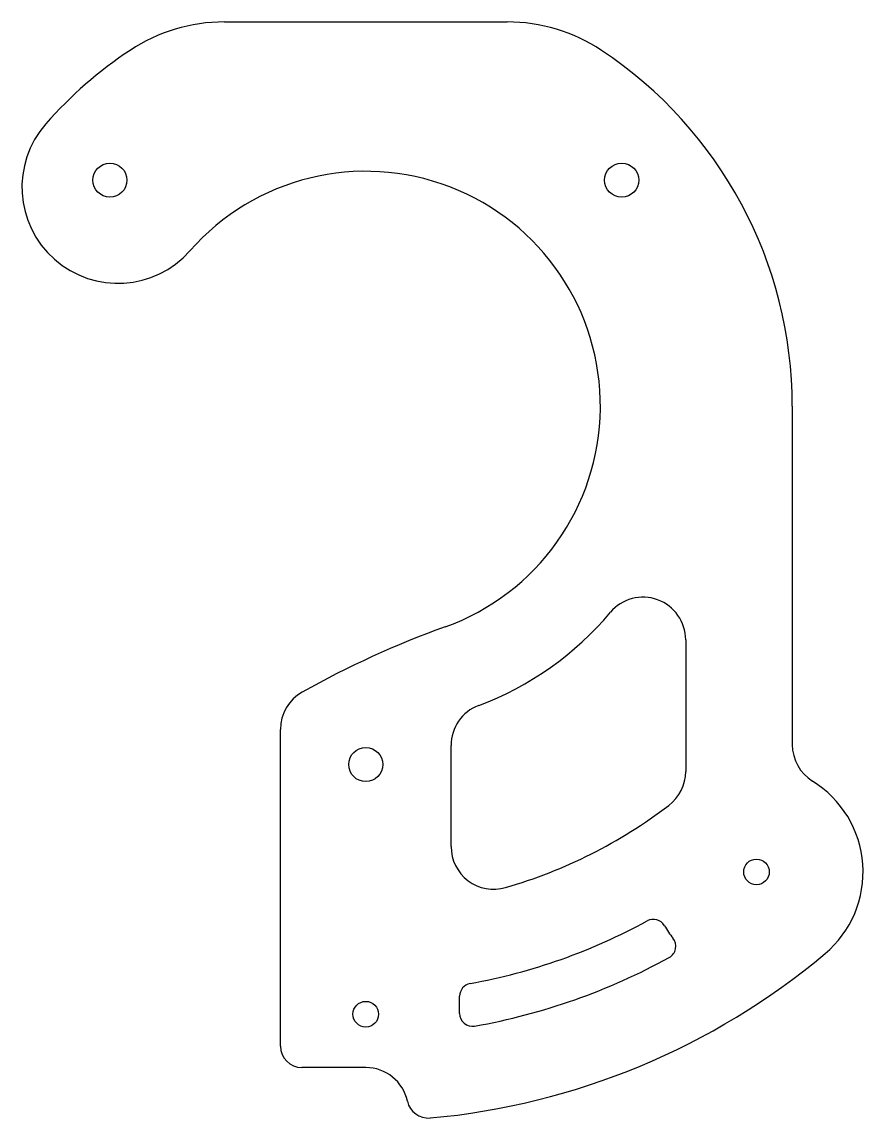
# Model space of a CAD drawing. Header units: millimetres. Extents: x -40 to 58, y -83 to 45.
import ezdxf

# ---------------------------------------------------------------- set-up
doc = ezdxf.new("R2010")
doc.units = ezdxf.units.MM

msp = doc.modelspace()

# ---------------------------------------------------------------- linework, layer by layer
at = {"color": 7, "linetype": 'Continuous', "lineweight": 25}
for p, q in [((-16.58, 45), (16.58, 45)), ((50, 0), (50, -39.69)), ((37.5, -27.39), (37.5, -42.81)), ((-10, -75), (-10, -37.88)), ((10, -51.61), (10, -39.76)), ((11, -71.16), (11, -69.13)), ((0, -77.5), (-7.5, -77.5))]:
    msp.add_line(p, q, dxfattribs=at)
for centre, radius in [((-30, 26.46), 2), ((30, 26.46), 2), ((0, -42), 2), ((45.8, -54.58), 1.5), ((0, -71.25), 1.5)]:
    msp.add_circle(centre, radius, dxfattribs=at)
for centre, radius, start, end in [((-16.58, 25), 20, 90, 123.5573), ((16.58, 25), 20, 56.4427, 90), ((0, 0), 50, 123.5573, 138.5904), ((0, 0), 50, 0, 56.4427), ((-29.06, 25.63), 11.25, 138.5904, 318.5904), ((0, 0), 27.5, 289.7563, 138.5904), ((32.5, -27.39), 5, 0, 139.8808), ((0, 0), 37.5, 290.6673, 319.8808), ((46.67, -129.94), 110.57, 109.7563, 119.3041), ((-5, -37.88), 5, 119.3041, 180), ((15, -39.76), 5, 110.6673, 180), ((55, -39.69), 5, 180, 238.2783), ((32.5, -42.81), 5, 307.2037, 0), ((45.8, -54.58), 12.5, 310, 58.2783), ((0, 0), 58.75, 286.2047, 307.2037), ((15, -51.61), 5, 180, 286.2047), ((0, 0), 68.75, 280.2496, 298.6726), ((33.71, -61.64), 1.5, 30.2603, 118.6726), ((45.8, -54.58), 12.5, 210.2603, 218.492), ((34.84, -63.29), 1.5, 298.8309, 38.492), ((0, 0), 83.75, 275.177, 310), ((0, 0), 73.75, 279.9629, 298.8309), ((12.5, -69.13), 1.5, 100.2496, 180), ((12.5, -71.16), 1.5, 180, 279.9629), ((-7.5, -75), 2.5, 180, 270), ((0, -82.5), 5, 12.1727, 90), ((7.33, -80.92), 2.5, 192.1727, 275.177)]:
    msp.add_arc(centre, radius, start, end, dxfattribs=at)

doc.saveas('drawing.dxf')
